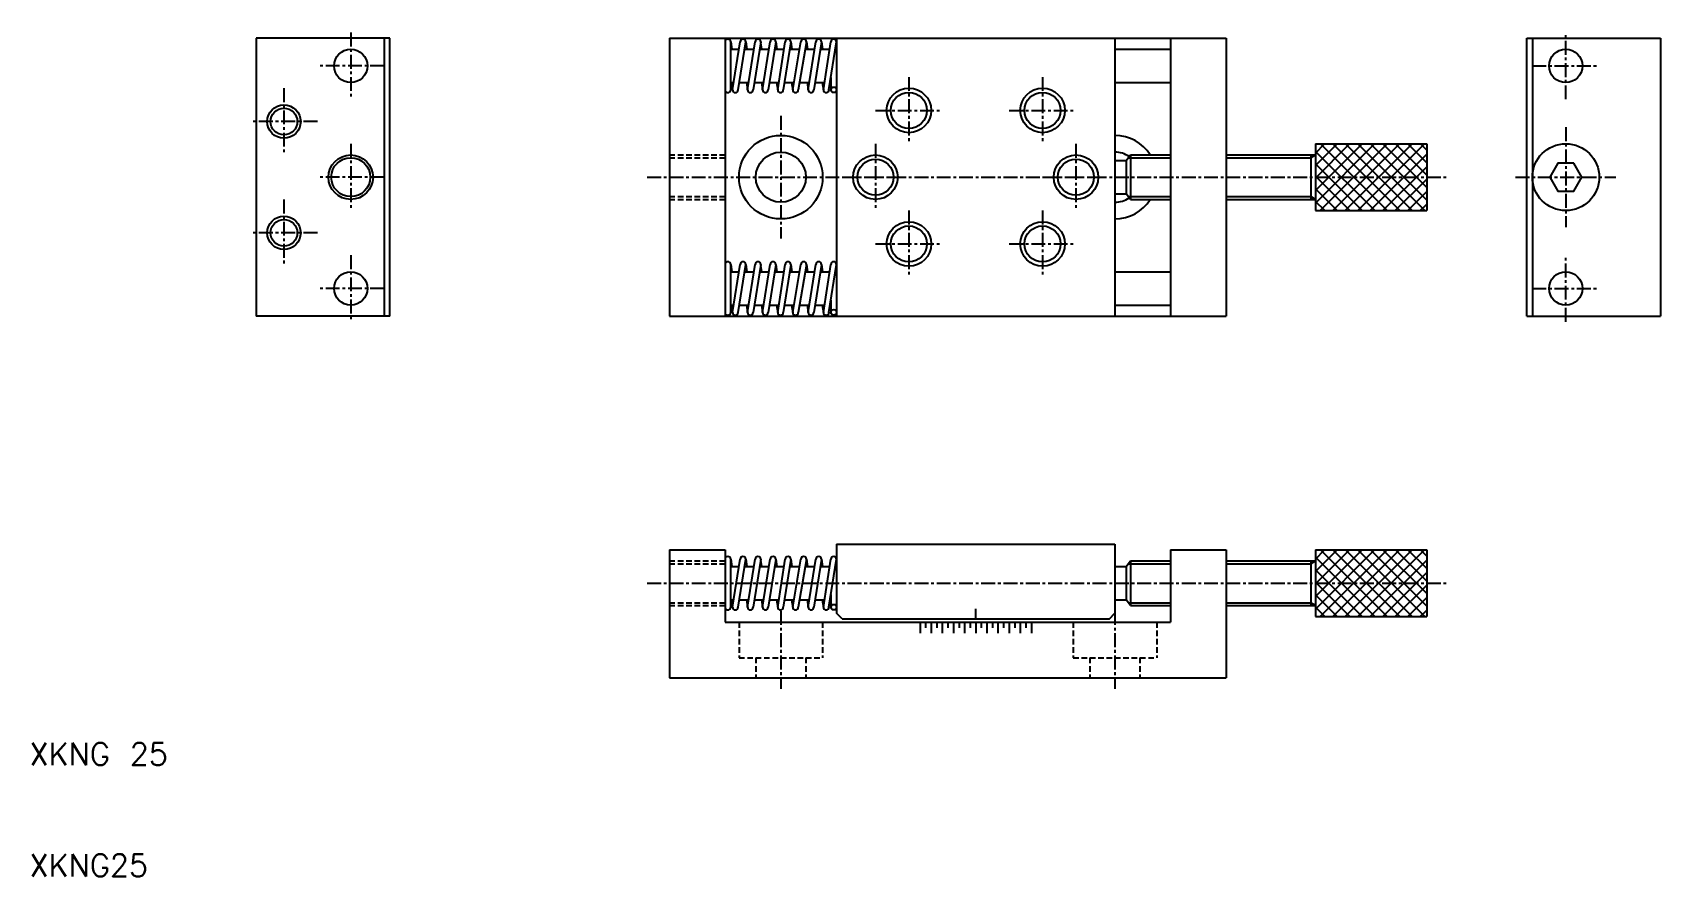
# Model space of a CAD drawing. Extents: x 5 to 151, y 5 to 81.
import ezdxf

# ---------------------------------------------------------------- set-up
doc = ezdxf.new("R2010")
doc.units = 0
doc.linetypes.add('CENTER', pattern=[2, 1.25, -0.25, 0.25, -0.25])
doc.linetypes.add('DASHED', pattern=[0.75, 0.5, -0.25])
doc.layers.get('0').update_dxf_attribs({"linetype": 'CONTINUOUS'})
doc.layers.add('CENTER', color=1, linetype='CENTER')
doc.styles.get("Standard").update_dxf_attribs({"font": 'txt.shx', "width": 0.8, "bigfont": 'bigfont.shx'})

# ---------------------------------------------------------------- blocks, each defined once
blk = doc.blocks.new('*X2')
at = {"color": 0, "linetype": 'CONTINUOUS'}
for p, q in [((292.94, 29.03), (298.26, 34.35)), ((292.94, 30.16), (297.13, 34.35)), ((292.94, 31.28), (296.01, 34.35)), ((292.94, 32.4), (294.89, 34.35)), ((292.94, 33.52), (293.77, 34.35)), ((298.27, 28.35), (292.94, 33.68)), ((293.38, 28.35), (299.38, 34.35)), ((299.39, 28.35), (293.39, 34.35)), ((294.5, 28.35), (300.5, 34.35)), ((300.51, 28.35), (294.51, 34.35)), ((295.62, 28.35), (301.62, 34.35)), ((301.63, 28.35), (295.63, 34.35)), ((296.75, 28.35), (302.75, 34.35)), ((302.76, 28.35), (296.76, 34.35)), ((302.94, 29.29), (297.88, 34.35)), ((302.94, 30.41), (299, 34.35)), ((302.94, 31.54), (300.12, 34.35)), ((302.94, 32.66), (301.25, 34.35)), ((302.94, 33.78), (302.37, 34.35)), ((297.14, 28.35), (292.94, 32.56)), ((297.87, 28.35), (302.94, 33.42)), ((298.99, 28.35), (302.94, 32.3)), ((296.02, 28.35), (292.94, 31.43)), ((300.11, 28.35), (302.94, 31.18)), ((294.9, 28.35), (292.94, 30.31)), ((301.24, 28.35), (302.94, 30.05)), ((293.78, 28.35), (292.94, 29.19)), ((302.36, 28.35), (302.94, 28.93))]:
    blk.add_line(p, q, dxfattribs=at)
blk = doc.blocks.new('*X3')
at = {"color": 0, "linetype": 'CONTINUOUS'}
for p, q in [((292.94, 65.51), (298.26, 70.83)), ((292.94, 66.63), (297.13, 70.83)), ((292.94, 67.75), (296.01, 70.83)), ((292.94, 68.88), (294.89, 70.83)), ((292.94, 70), (293.77, 70.83)), ((293.38, 64.83), (299.38, 70.83)), ((299.39, 64.83), (293.39, 70.83)), ((294.5, 64.83), (300.5, 70.83)), ((300.51, 64.83), (294.51, 70.83)), ((295.62, 64.83), (301.62, 70.83)), ((301.63, 64.83), (295.63, 70.83)), ((296.75, 64.83), (302.75, 70.83)), ((302.76, 64.83), (296.76, 70.83)), ((302.94, 65.77), (297.88, 70.83)), ((302.94, 66.89), (299, 70.83)), ((302.94, 68.01), (300.12, 70.83)), ((302.94, 69.13), (301.25, 70.83)), ((302.94, 70.26), (302.37, 70.83)), ((298.27, 64.83), (292.94, 70.15)), ((297.14, 64.83), (292.94, 69.03)), ((297.87, 64.83), (302.94, 69.9)), ((298.99, 64.83), (302.94, 68.77)), ((296.02, 64.83), (292.94, 67.91)), ((300.11, 64.83), (302.94, 67.65)), ((294.9, 64.83), (292.94, 66.79)), ((301.24, 64.83), (302.94, 66.53)), ((293.78, 64.83), (292.94, 65.66)), ((302.36, 64.83), (302.94, 65.41))]:
    blk.add_line(p, q, dxfattribs=at)

msp = doc.modelspace()

# ---------------------------------------------------------------- linework, layer by layer
at = {"color": 7, "linetype": 'CONTINUOUS'}
for p, q in [((25.33, 80.33), (25.33, 55.33)), ((37.33, 80.33), (25.33, 80.33)), ((36.83, 80.33), (36.83, 55.33)), ((37.33, 55.33), (37.33, 80.33)), ((62.44, 80.33), (112.44, 80.33)), ((62.44, 80.33), (62.44, 55.33)), ((67.44, 80.33), (67.44, 55.33)), ((67.94, 79.98), (68.04, 79.33)), ((67.94, 75.68), (67.94, 79.98)), ((67.94, 79.33), (68.69, 79.33)), ((68.11, 75.68), (68.79, 79.98)), ((68.61, 75.68), (69.29, 79.98)), ((69.19, 79.33), (70.04, 79.33)), ((69.29, 79.98), (69.39, 79.33)), ((69.46, 75.68), (70.14, 79.98)), ((70.64, 79.98), (69.96, 75.68)), ((70.54, 79.33), (71.39, 79.33)), ((70.63, 79.9), (70.72, 79.33)), ((70.81, 75.68), (71.49, 79.98)), ((71.99, 79.98), (71.31, 75.68)), ((71.89, 79.33), (72.74, 79.33)), ((71.99, 79.98), (72.09, 79.33)), ((72.16, 75.68), (72.84, 79.98)), ((73.34, 79.98), (72.66, 75.68)), ((73.24, 79.33), (74.13, 79.33)), ((73.34, 79.98), (73.44, 79.33)), ((73.51, 75.68), (74.24, 79.98)), ((74.74, 79.98), (74.01, 75.68)), ((74.63, 79.33), (75.49, 79.33)), ((74.74, 79.98), (74.84, 79.33)), ((74.91, 75.68), (75.59, 79.98)), ((76.09, 79.98), (75.41, 75.68)), ((75.99, 79.33), (76.84, 79.33)), ((76.09, 79.98), (76.19, 79.33)), ((76.26, 75.68), (76.94, 79.98)), ((76.76, 75.68), (77.44, 79.98)), ((77.44, 80.33), (77.44, 55.33)), ((77.44, 80.33), (102.44, 80.33)), ((102.44, 80.33), (102.44, 55.33)), ((102.44, 80.33), (102.44, 55.33)), ((102.44, 79.33), (107.44, 79.33)), ((107.44, 80.33), (107.44, 55.33)), ((112.44, 80.33), (112.44, 55.33)), ((139.42, 55.33), (139.42, 80.33)), ((139.42, 80.33), (151.42, 80.33)), ((139.92, 80.33), (139.92, 55.33)), ((151.42, 80.33), (151.42, 55.33)), ((67.94, 76.33), (68.22, 76.33)), ((68.11, 75.68), (68.01, 76.33)), ((68.72, 76.33), (69.57, 76.33)), ((69.36, 76.33), (69.46, 75.68)), ((70.07, 76.33), (70.92, 76.33)), ((70.71, 76.33), (70.81, 75.68)), ((71.42, 76.33), (72.27, 76.33)), ((72.06, 76.33), (72.16, 75.68)), ((72.77, 76.33), (73.62, 76.33)), ((73.41, 76.33), (73.51, 75.68)), ((74.12, 76.33), (75.02, 76.33)), ((74.81, 76.33), (74.91, 75.68)), ((75.52, 76.33), (76.37, 76.33)), ((76.16, 76.33), (76.26, 75.68)), ((76.87, 76.33), (76.94, 76.33)), ((76.94, 76.79), (76.94, 75.68)), ((102.44, 76.33), (107.44, 76.33)), ((120.44, 70.83), (120.44, 64.83)), ((120.44, 70.83), (130.44, 70.83)), ((130.44, 70.83), (130.44, 64.83)), ((102.44, 69.33), (102.44, 66.33)), ((102.44, 69.33), (103.44, 69.33)), ((103.44, 69.33), (103.84, 69.83)), ((103.44, 69.33), (103.44, 66.33)), ((103.84, 69.83), (107.44, 69.83)), ((103.84, 69.83), (103.84, 65.83)), ((112.44, 69.83), (120.44, 69.83)), ((120.04, 69.83), (120.04, 65.83)), ((120.44, 69.83), (120.04, 69.58)), ((36.83, 66.83), (36.83, 55.33)), ((102.44, 66.33), (103.44, 66.33)), ((103.84, 65.83), (103.44, 66.33)), ((103.84, 65.83), (107.44, 65.83)), ((112.44, 65.83), (120.44, 65.83)), ((120.44, 65.83), (120.04, 66.08)), ((120.44, 64.83), (130.44, 64.83)), ((67.94, 55.68), (67.94, 59.98)), ((67.94, 59.98), (68.04, 59.33)), ((68.11, 55.68), (68.79, 59.98)), ((68.61, 55.68), (69.29, 59.98)), ((69.29, 59.98), (69.39, 59.33)), ((69.46, 55.68), (70.14, 59.98)), ((70.64, 59.98), (69.96, 55.68)), ((70.81, 55.68), (71.49, 59.98)), ((71.99, 59.98), (71.31, 55.68)), ((71.99, 59.98), (72.09, 59.33)), ((72.16, 55.68), (72.84, 59.98)), ((73.34, 59.98), (72.66, 55.68)), ((73.34, 59.98), (73.44, 59.33)), ((73.51, 55.68), (74.24, 59.98)), ((74.74, 59.98), (74.01, 55.68)), ((74.74, 59.98), (74.84, 59.33)), ((74.91, 55.68), (75.59, 59.98)), ((76.09, 59.98), (75.41, 55.68)), ((76.09, 59.98), (76.19, 59.33)), ((76.26, 55.68), (76.94, 59.98)), ((76.76, 55.68), (77.44, 59.98)), ((67.94, 59.33), (68.69, 59.33)), ((69.19, 59.33), (70.04, 59.33)), ((70.54, 59.33), (71.39, 59.33)), ((70.63, 59.9), (70.72, 59.33)), ((71.89, 59.33), (72.74, 59.33)), ((73.24, 59.33), (74.13, 59.33)), ((74.63, 59.33), (75.49, 59.33)), ((75.99, 59.33), (76.84, 59.33)), ((102.44, 59.33), (107.44, 59.33)), ((67.94, 56.33), (68.22, 56.33)), ((68.11, 55.68), (68.01, 56.33)), ((68.72, 56.33), (69.57, 56.33)), ((69.36, 56.33), (69.46, 55.68)), ((70.07, 56.33), (70.92, 56.33)), ((70.71, 56.33), (70.81, 55.68)), ((71.42, 56.33), (72.27, 56.33)), ((72.06, 56.33), (72.16, 55.68)), ((72.77, 56.33), (73.62, 56.33)), ((73.41, 56.33), (73.51, 55.68)), ((74.12, 56.33), (75.02, 56.33)), ((74.81, 56.33), (74.91, 55.68)), ((75.52, 56.33), (76.37, 56.33)), ((76.16, 56.33), (76.26, 55.68)), ((76.87, 56.33), (76.94, 56.33)), ((76.94, 56.79), (76.94, 55.68)), ((102.44, 56.33), (107.44, 56.33)), ((37.33, 55.33), (25.33, 55.33)), ((62.44, 55.33), (112.44, 55.33)), ((77.44, 55.33), (102.44, 55.33)), ((139.42, 55.33), (151.42, 55.33)), ((62.44, 34.35), (67.44, 34.35)), ((62.44, 34.35), (62.44, 22.85)), ((67.44, 34.35), (67.44, 27.85)), ((77.44, 34.85), (102.44, 34.85)), ((77.44, 34.85), (77.44, 28.65)), ((102.44, 34.85), (102.44, 28.65)), ((102.44, 34.35), (102.44, 27.85)), ((107.44, 34.35), (112.44, 34.35)), ((107.44, 34.35), (107.44, 27.85)), ((112.44, 34.35), (112.44, 22.85)), ((120.44, 34.35), (130.44, 34.35)), ((120.44, 34.35), (120.44, 28.35)), ((130.44, 34.35), (130.44, 28.35)), ((67.94, 29.2), (67.94, 33.5)), ((67.94, 33.5), (68.04, 32.85)), ((67.94, 32.85), (68.69, 32.85)), ((68.11, 29.2), (68.79, 33.5)), ((68.61, 29.2), (69.29, 33.5)), ((69.19, 32.85), (70.04, 32.85)), ((69.29, 33.5), (69.39, 32.85)), ((69.46, 29.2), (70.14, 33.5)), ((70.64, 33.5), (69.96, 29.2)), ((70.54, 32.85), (71.39, 32.85)), ((70.63, 33.42), (70.72, 32.85)), ((70.81, 29.2), (71.49, 33.5)), ((71.99, 33.5), (71.31, 29.2)), ((71.89, 32.85), (72.74, 32.85)), ((71.99, 33.5), (72.09, 32.85)), ((72.16, 29.2), (72.84, 33.5)), ((73.34, 33.5), (72.66, 29.2)), ((73.24, 32.85), (74.13, 32.85)), ((73.34, 33.5), (73.44, 32.85)), ((73.51, 29.2), (74.24, 33.5)), ((74.74, 33.5), (74.01, 29.2)), ((74.63, 32.85), (75.49, 32.85)), ((74.74, 33.5), (74.84, 32.85)), ((74.91, 29.2), (75.59, 33.5)), ((76.09, 33.5), (75.41, 29.2)), ((75.99, 32.85), (76.84, 32.85)), ((76.09, 33.5), (76.19, 32.85)), ((76.26, 29.2), (76.94, 33.5)), ((76.76, 29.2), (77.44, 33.5)), ((102.44, 32.85), (102.44, 29.85)), ((102.44, 32.85), (103.44, 32.85)), ((103.44, 32.85), (103.84, 33.35)), ((103.44, 32.85), (103.44, 29.85)), ((103.84, 33.35), (107.44, 33.35)), ((103.84, 33.35), (103.84, 29.35)), ((112.44, 33.35), (120.44, 33.35)), ((120.04, 33.35), (120.04, 29.35)), ((120.44, 33.35), (120.04, 33.1)), ((67.94, 29.85), (68.22, 29.85)), ((68.11, 29.2), (68.01, 29.85)), ((68.72, 29.85), (69.57, 29.85)), ((69.36, 29.85), (69.46, 29.2)), ((70.07, 29.85), (70.92, 29.85)), ((70.71, 29.85), (70.81, 29.2)), ((71.42, 29.85), (72.27, 29.85)), ((72.06, 29.85), (72.16, 29.2)), ((72.77, 29.85), (73.62, 29.85)), ((73.41, 29.85), (73.51, 29.2)), ((74.12, 29.85), (75.02, 29.85)), ((74.81, 29.85), (74.91, 29.2)), ((75.52, 29.85), (76.37, 29.85)), ((76.16, 29.85), (76.26, 29.2)), ((76.87, 29.85), (76.94, 29.85)), ((76.94, 30.32), (76.94, 29.2)), ((102.44, 29.85), (103.44, 29.85)), ((103.84, 29.35), (103.44, 29.85)), ((103.84, 29.35), (107.44, 29.35)), ((112.44, 29.35), (120.44, 29.35)), ((120.44, 29.35), (120.04, 29.6)), ((67.44, 27.85), (107.44, 27.85)), ((77.94, 28.15), (77.44, 28.65)), ((77.94, 28.15), (101.94, 28.15)), ((84.94, 27.85), (84.94, 26.85)), ((85.44, 27.85), (85.44, 27.35)), ((85.94, 27.85), (85.94, 26.85)), ((86.44, 27.85), (86.44, 27.35)), ((86.94, 27.85), (86.94, 26.85)), ((87.44, 27.85), (87.44, 27.35)), ((87.94, 27.85), (87.94, 26.85)), ((88.44, 27.85), (88.44, 27.35)), ((88.94, 27.85), (88.94, 26.85)), ((89.44, 27.85), (89.44, 27.35)), ((89.94, 28.15), (89.94, 29.05)), ((89.94, 27.85), (89.94, 26.85)), ((90.44, 27.85), (90.44, 27.35)), ((90.94, 27.85), (90.94, 26.85)), ((91.44, 27.85), (91.44, 27.35)), ((91.94, 27.85), (91.94, 26.85)), ((92.44, 27.85), (92.44, 27.35)), ((92.94, 27.85), (92.94, 26.85)), ((93.44, 27.85), (93.44, 27.35)), ((93.94, 27.85), (93.94, 26.85)), ((94.44, 27.85), (94.44, 27.35)), ((94.94, 27.85), (94.94, 26.85)), ((101.94, 28.15), (102.44, 28.65)), ((120.44, 28.35), (130.44, 28.35)), ((62.44, 22.85), (112.44, 22.85))]:
    msp.add_line(p, q, dxfattribs=at)
at = {"color": 3, "linetype": 'DASHED'}
for p, q in [((67.44, 80.33), (67.44, 55.33)), ((62.44, 69.83), (67.44, 69.83)), ((62.44, 69.58), (67.44, 69.58)), ((62.44, 66.08), (67.44, 66.08)), ((62.44, 65.83), (67.44, 65.83)), ((62.44, 33.35), (67.44, 33.35)), ((62.44, 33.1), (67.44, 33.1)), ((62.44, 29.6), (67.44, 29.6)), ((62.44, 29.35), (67.44, 29.35)), ((68.69, 27.85), (68.69, 24.65)), ((76.19, 27.85), (76.19, 24.65)), ((98.69, 27.85), (98.69, 24.65)), ((106.19, 27.85), (106.19, 24.65)), ((68.69, 24.65), (76.19, 24.65)), ((70.19, 24.65), (70.19, 22.85)), ((74.69, 24.65), (74.69, 22.85)), ((98.69, 24.65), (106.19, 24.65)), ((100.19, 24.65), (100.19, 22.85)), ((104.69, 24.65), (104.69, 22.85))]:
    msp.add_line(p, q, dxfattribs=at)
at = {"color": 3, "linetype": 'CONTINUOUS'}
for p, q in [((103.64, 69.58), (107.44, 69.58)), ((112.44, 69.58), (120.04, 69.58)), ((120.04, 69.83), (120.04, 65.83)), ((120.44, 69.83), (120.04, 69.58)), ((103.64, 66.08), (107.44, 66.08)), ((112.44, 66.08), (120.04, 66.08)), ((120.44, 65.83), (120.04, 66.08)), ((103.64, 33.1), (107.44, 33.1)), ((112.44, 33.1), (120.04, 33.1)), ((120.04, 33.35), (120.04, 29.35)), ((120.44, 33.35), (120.04, 33.1)), ((103.64, 29.6), (107.44, 29.6)), ((112.44, 29.6), (120.04, 29.6)), ((120.44, 29.35), (120.04, 29.6))]:
    msp.add_line(p, q, dxfattribs=at)
at = {"color": 7, "linetype": 'CONTINUOUS'}
msp.add_lwpolyline([(143.64, 69.08), (142.2, 69.08), (141.48, 67.83), (142.2, 66.58), (143.64, 66.58), (144.36, 67.83)], close=True, dxfattribs=at)
for centre, radius in [((33.83, 77.83), 1.5), ((142.92, 77.83), 1.5), ((77.19, 75.68), 0.25), ((83.94, 73.83), 1.62), ((95.94, 73.83), 1.62), ((27.83, 72.83), 1.2), ((72.44, 67.83), 3.75), ((142.92, 67.83), 3), ((33.83, 67.83), 1.75), ((72.44, 67.83), 2.25), ((80.94, 67.83), 1.62), ((98.94, 67.83), 1.62), ((27.83, 62.83), 1.2), ((83.94, 61.83), 1.62), ((95.94, 61.83), 1.62), ((33.83, 57.83), 1.5), ((142.92, 57.83), 1.5), ((77.19, 55.68), 0.25), ((77.19, 29.2), 0.25)]:
    msp.add_circle(centre, radius, dxfattribs=at)
at = {"color": 3, "linetype": 'CONTINUOUS'}
for centre, radius in [((83.94, 73.83), 2), ((95.94, 73.83), 2), ((27.83, 72.83), 1.5), ((33.83, 67.83), 2), ((80.94, 67.83), 2), ((98.94, 67.83), 2), ((27.83, 62.83), 1.5), ((83.94, 61.83), 2), ((95.94, 61.83), 2)]:
    msp.add_circle(centre, radius, dxfattribs=at)
at = {"color": 7, "linetype": 'CONTINUOUS'}
for centre, radius, start, end in [((67.69, 79.98), 0.25, 0, 180), ((69.04, 79.98), 0.25, 0, 180), ((70.39, 79.98), 0.25, 360, 180), ((71.74, 79.98), 0.25, 360, 180), ((73.09, 79.98), 0.25, 0, 180), ((74.49, 79.98), 0.25, 0, 180), ((75.84, 79.98), 0.25, 0, 180), ((77.19, 79.98), 0.25, 0, 180), ((67.69, 75.68), 0.25, 180, 0), ((68.36, 75.68), 0.25, 180, 0), ((69.71, 75.68), 0.25, 180, 0), ((71.06, 75.68), 0.25, 180, 360), ((72.41, 75.68), 0.25, 180, 0), ((73.76, 75.68), 0.25, 180, 0), ((75.16, 75.68), 0.25, 180, 0), ((76.51, 75.68), 0.25, 180, 0), ((102.44, 67.83), 3.75, 32.231, 90), ((102.44, 67.83), 2.25, 55.3203, 90), ((102.44, 67.83), 2.25, 55.3203, 90), ((102.44, 67.83), 2.25, 270, 304.6797), ((102.44, 67.83), 3.75, 270, 327.769), ((67.69, 59.98), 0.25, 0, 180), ((69.04, 59.98), 0.25, 0, 180), ((70.39, 59.98), 0.25, 360, 180), ((71.74, 59.98), 0.25, 360, 180), ((73.09, 59.98), 0.25, 0, 180), ((74.49, 59.98), 0.25, 0, 180), ((75.84, 59.98), 0.25, 0, 180), ((77.19, 59.98), 0.25, 0, 180), ((67.69, 55.68), 0.25, 180, 0), ((68.36, 55.68), 0.25, 180, 0), ((69.71, 55.68), 0.25, 180, 0), ((71.06, 55.68), 0.25, 180, 360), ((72.41, 55.68), 0.25, 180, 0), ((73.76, 55.68), 0.25, 180, 0), ((75.16, 55.68), 0.25, 180, 0), ((76.51, 55.68), 0.25, 180, 0), ((67.69, 33.5), 0.25, 0, 180), ((69.04, 33.5), 0.25, 0, 180), ((70.39, 33.5), 0.25, 360, 180), ((71.74, 33.5), 0.25, 360, 180), ((73.09, 33.5), 0.25, 0, 180), ((74.49, 33.5), 0.25, 0, 180), ((75.84, 33.5), 0.25, 0, 180), ((77.19, 33.5), 0.25, 0, 180), ((67.69, 29.2), 0.25, 180, 0), ((68.36, 29.2), 0.25, 180, 0), ((69.71, 29.2), 0.25, 180, 0), ((71.06, 29.2), 0.25, 180, 360), ((72.41, 29.2), 0.25, 180, 0), ((73.76, 29.2), 0.25, 180, 0), ((75.16, 29.2), 0.25, 180, 0), ((76.51, 29.2), 0.25, 180, 0)]:
    msp.add_arc(centre, radius, start, end, dxfattribs=at)
at = {"layer": 'CENTER', "color": 1, "linetype": 'CENTER'}
for p, q in [((33.83, 80.83), (33.83, 74.83)), ((142.92, 74.83), (142.92, 80.83)), ((36.83, 77.83), (30.83, 77.83)), ((139.92, 77.83), (145.92, 77.83)), ((83.94, 76.83), (83.94, 70.83)), ((95.94, 76.83), (95.94, 70.83)), ((27.83, 75.83), (27.83, 69.83)), ((72.44, 73.33), (72.44, 62.33)), ((80.94, 73.83), (86.94, 73.83)), ((92.94, 73.83), (98.94, 73.83)), ((30.83, 72.83), (24.83, 72.83)), ((30.83, 72.83), (24.83, 72.83)), ((142.92, 72.33), (142.92, 63.33)), ((33.83, 70.83), (33.83, 64.83)), ((80.94, 70.83), (80.94, 64.83)), ((98.94, 70.83), (98.94, 64.83)), ((36.83, 67.83), (30.83, 67.83)), ((60.44, 67.83), (132.44, 67.83)), ((77.94, 67.83), (83.94, 67.83)), ((95.94, 67.83), (101.94, 67.83)), ((138.42, 67.83), (147.42, 67.83)), ((27.83, 65.83), (27.83, 59.83)), ((83.94, 64.83), (83.94, 58.83)), ((95.94, 64.83), (95.94, 58.83)), ((30.83, 62.83), (24.83, 62.83)), ((80.94, 61.83), (86.94, 61.83)), ((92.94, 61.83), (98.94, 61.83)), ((33.83, 60.83), (33.83, 54.83)), ((142.92, 54.83), (142.92, 60.83)), ((36.83, 57.83), (30.83, 57.83)), ((139.92, 57.83), (145.92, 57.83)), ((60.44, 31.35), (132.44, 31.35)), ((72.44, 28.85), (72.44, 21.85)), ((102.44, 28.85), (102.44, 21.85))]:
    msp.add_line(p, q, dxfattribs=at)

# ---------------------------------------------------------------- block references
at = {"color": 3, "linetype": 'CONTINUOUS'}
for name in ['*X3', '*X2']:
    msp.add_blockref(name, (-172.5, 0), dxfattribs=at)

# ---------------------------------------------------------------- texts
at = {"color": 7, "linetype": 'CONTINUOUS'}
for s, p in [('XKNG 25', (5, 15)), ('XKNG25', (5, 5))]:
    msp.add_text(s, height=2, dxfattribs=at).set_placement(p)

doc.saveas('drawing.dxf')
